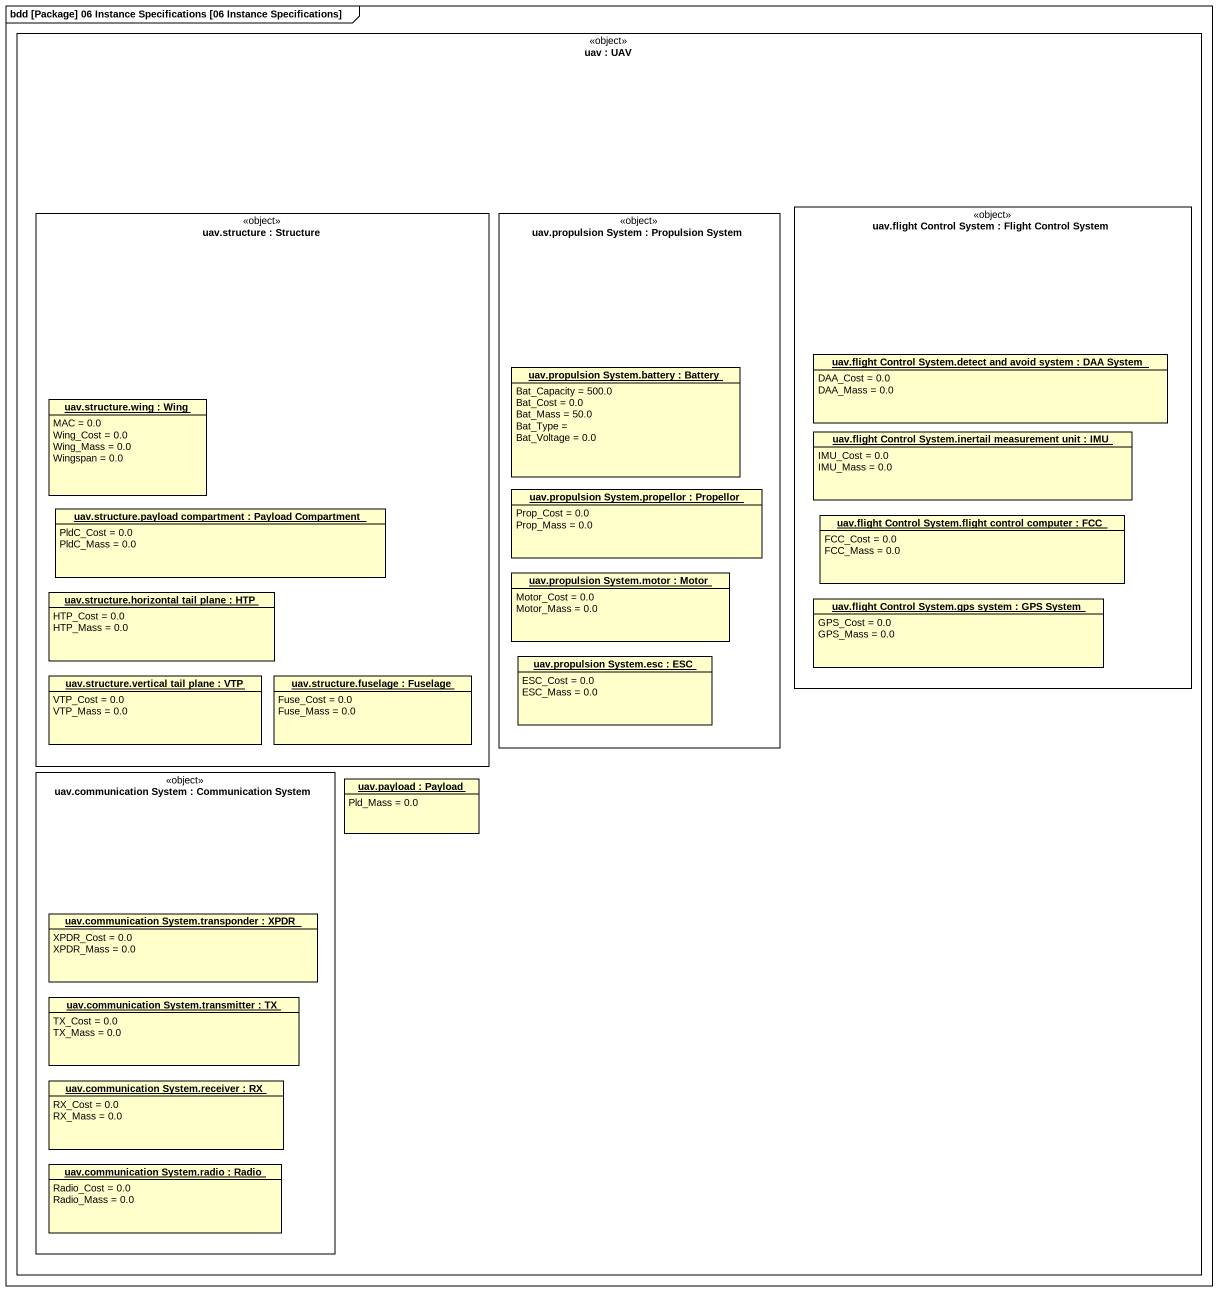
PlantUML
@startuml
mainframe bdd [Package] 06 Instance Specifications [06 Instance Specifications]
hide circle
hide empty members
rectangle "uav : UAV" as uav <<object>> {
  rectangle "uav.structure : Structure" as uav_structure <<object>> {
    object "uav.structure.wing : Wing" as uav_structure_wing {
      MAC = 0.0
      Wing_Cost = 0.0
      Wing_Mass = 0.0
      Wingspan = 0.0
    }
    object "uav.structure.payload compartment : Payload Compartment" as uav_structure_payload {
      PldC_Cost = 0.0
      PldC_Mass = 0.0
    }
    object "uav.structure.horizontal tail plane : HTP" as uav_structure_horizontal {
      HTP_Cost = 0.0
      HTP_Mass = 0.0
    }
    object "uav.structure.vertical tail plane : VTP" as uav_structure_vertical_tail {
      VTP_Cost = 0.0
      VTP_Mass = 0.0
    }
    object "uav.structure.fuselage : Fuselage" as uav_structure_fuselage {
      Fuse_Cost = 0.0
      Fuse_Mass = 0.0
    }
  }
  rectangle "uav.propulsion System : Propulsion System" as uav_propulsion_System <<object>> {
    object "uav.propulsion System.battery : Battery" as uav_propulsion_System_2 {
      Bat_Capacity = 500.0
      Bat_Cost = 0.0
      Bat_Mass = 50.0
      Bat_Type =
      Bat_Voltage = 0.0
    }
    object "uav.propulsion System.propellor : Propellor" as uav_propulsion_System_3 {
      Prop_Cost = 0.0
      Prop_Mass = 0.0
    }
    object "uav.propulsion System.motor : Motor" as uav_propulsion_System_motor {
      Motor_Cost = 0.0
      Motor_Mass = 0.0
    }
    object "uav.propulsion System.esc : ESC" as uav_propulsion_System_esc {
      ESC_Cost = 0.0
      ESC_Mass = 0.0
    }
  }
  rectangle "uav.flight Control System : Flight Control System" as uav_flight_Control_System <<object>> {
    object "uav.flight Control System.detect and avoid system : DAA System" as uav_flight_Control_System_2 {
      DAA_Cost = 0.0
      DAA_Mass = 0.0
    }
    object "uav.flight Control System.inertail measurement unit : IMU" as uav_flight_Control_System_3 {
      IMU_Cost = 0.0
      IMU_Mass = 0.0
    }
    object "uav.flight Control System.flight control computer : FCC" as uav_flight_Control_System_4 {
      FCC_Cost = 0.0
      FCC_Mass = 0.0
    }
    object "uav.flight Control System.gps system : GPS System" as uav_flight_Control_System_5 {
      GPS_Cost = 0.0
      GPS_Mass = 0.0
    }
  }
  rectangle "uav.communication System : Communication System" as uav_communication_System <<object>> {
    object "uav.communication System.transponder : XPDR" as uav_communication_System_2 {
      XPDR_Cost = 0.0
      XPDR_Mass = 0.0
    }
    object "uav.communication System.transmitter : TX" as uav_communication_System_3 {
      TX_Cost = 0.0
      TX_Mass = 0.0
    }
    object "uav.communication System.receiver : RX" as uav_communication_System_4 {
      RX_Cost = 0.0
      RX_Mass = 0.0
    }
    object "uav.communication System.radio : Radio" as uav_communication_System_5 {
      Radio_Cost = 0.0
      Radio_Mass = 0.0
    }
  }
  object "uav.payload : Payload" as uav_payload {
    Pld_Mass = 0.0
  }
}
@enduml
